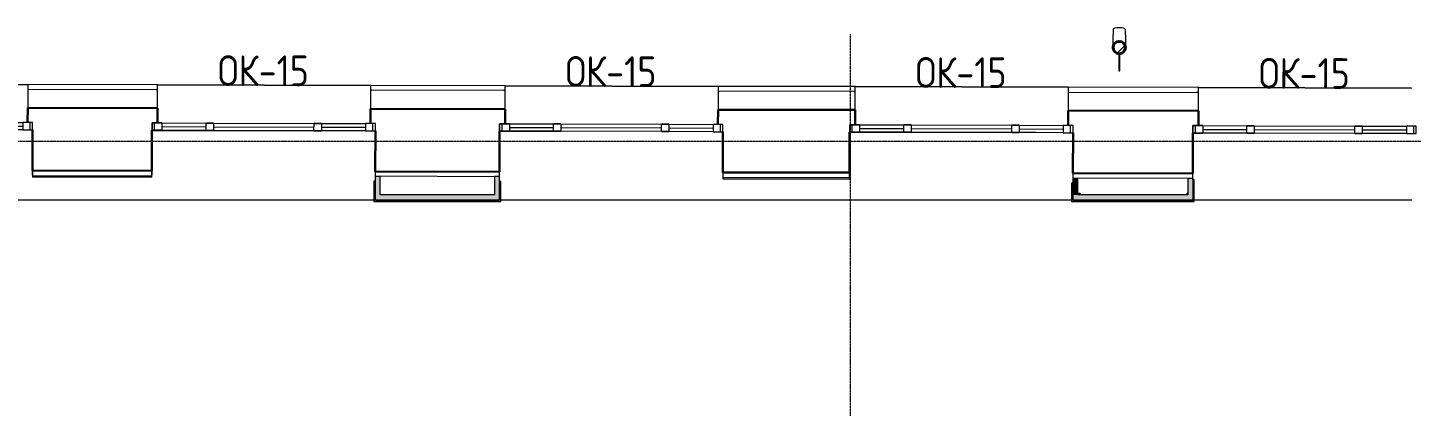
# Model space of a CAD drawing. Header units: millimetres. Extents: x -10178924 to 11692288, y -947381 to 58396.
# Drawn here: x 23845 to 35120, y -264191 to -261109 of the extents above; entities that cross this region are included whole.
import ezdxf

# ---------------------------------------------------------------- set-up
doc = ezdxf.new("R2010")
doc.units = ezdxf.units.MM
doc.linetypes.add('ADSK_Линия сетки', pattern=[25, 20, -2.5, 0, -2.5])
for name, color, linetype, lineweight in [('_ Окна', 7, 'Continuous', 9), ('Марки окон', 7, 'Continuous', 20), ('Обобщенные модели', 7, 'Continuous', 18), ('Окна', 7, 'Continuous', 9), ('Оси', 253, 'Continuous', 9), ('Перекрытие', 7, 'Continuous', 18), ('Стены внутренние', 7, 'Continuous', 18), ('Стены наружные', 7, 'Continuous', 18), ('Стены несущие', 7, 'Continuous', 30), ('Стены отделка', 7, 'Continuous', 30), ('Стены штриховка', 7, 'Continuous', 9), ('ШТРИХОВКА', 252, 'Continuous', 15)]:
    doc.layers.add(name, color=color, linetype=linetype, lineweight=lineweight)
doc.styles.add('GOST Common_2', font='GOST_Common.ttf', dxfattribs={"width": 0.9, "height": 250})

# ---------------------------------------------------------------- blocks, each defined once
blk = doc.blocks.new('окно трехпол с фрамугой - 1800 и 1820х2300_h___нов_ ок15-V14-План 3-го этажа')
at = {"layer": '_ Окна', "lineweight": 18}
for p, q in [((-910, 75), (-910, 135)), ((-910, 135), (-830, 135)), ((-830, 135), (-830, 75)), ((-470, 75), (-470, 135)), ((-470, 135), (-410, 135)), ((-410, 135), (-410, 75)), ((410, 75), (410, 135)), ((410, 135), (470, 135)), ((470, 135), (470, 75)), ((830, 135), (830, 75)), ((910, 135), (830, 135)), ((910, 75), (910, 135)), ((-830, 75), (-910, 75)), ((-410, 75), (-470, 75)), ((470, 75), (410, 75)), ((830, 75), (910, 75))]:
    blk.add_line(p, q, dxfattribs=at)
at = {"layer": '_ Окна'}
for p, q in [((-890, 75), (-890, 135)), ((890, 75), (890, 135)), ((-830, 105), (-470, 105)), ((-410, 105), (410, 105)), ((470, 105), (830, 105))]:
    blk.add_line(p, q, dxfattribs=at)
at = {"layer": 'Окна'}
for p, q in [((-910, 135), (-910, 75)), ((-830, 135), (-910, 135)), ((-830, 135), (-470, 135)), ((-410, 135), (-470, 135)), ((-410, 135), (410, 135)), ((470, 135), (410, 135)), ((470, 135), (830, 135)), ((910, 135), (830, 135)), ((910, 75), (910, 135)), ((-910, 75), (-830, 75)), ((-470, 75), (-830, 75)), ((-470, 75), (-410, 75)), ((410, 75), (-410, 75)), ((410, 75), (470, 75)), ((830, 75), (470, 75)), ((830, 75), (910, 75))]:
    blk.add_line(p, q, dxfattribs=at)
blk = doc.blocks.new('окно трехпол с фрамугой - 1800 и 1820х2300_h___нов_ ок15-V18-План 3-го этажа')
at = {"layer": '_ Окна', "lineweight": 18}
for p, q in [((-910, 75), (-910, 135)), ((-910, 135), (-830, 135)), ((-830, 135), (-830, 75)), ((-470, 75), (-470, 135)), ((-470, 135), (-410, 135)), ((-410, 135), (-410, 75)), ((410, 75), (410, 135)), ((410, 135), (470, 135)), ((470, 135), (470, 75)), ((830, 135), (830, 75)), ((910, 135), (830, 135)), ((910, 75), (910, 135)), ((-830, 75), (-910, 75)), ((-410, 75), (-470, 75)), ((470, 75), (410, 75)), ((830, 75), (910, 75))]:
    blk.add_line(p, q, dxfattribs=at)
at = {"layer": '_ Окна'}
for p, q in [((-890, 75), (-890, 135)), ((890, 75), (890, 135)), ((-830, 105), (-470, 105)), ((-410, 105), (410, 105)), ((470, 105), (830, 105))]:
    blk.add_line(p, q, dxfattribs=at)
at = {"layer": 'Окна'}
for p, q in [((-910, 135), (-910, 75)), ((-830, 135), (-910, 135)), ((-830, 135), (-470, 135)), ((-410, 135), (-470, 135)), ((-410, 135), (410, 135)), ((470, 135), (410, 135)), ((470, 135), (830, 135)), ((910, 135), (830, 135)), ((910, 75), (910, 135)), ((-910, 75), (-830, 75)), ((-470, 75), (-830, 75)), ((-470, 75), (-410, 75)), ((410, 75), (-410, 75)), ((410, 75), (470, 75)), ((830, 75), (470, 75)), ((830, 75), (910, 75))]:
    blk.add_line(p, q, dxfattribs=at)
blk = doc.blocks.new('окно трехпол с фрамугой - 1800 и 1820х2300_h___нов_ ок15-V16-План 3-го этажа')
at = {"layer": '_ Окна', "lineweight": 18}
for p, q in [((-910, 75), (-910, 135)), ((-910, 135), (-830, 135)), ((-830, 135), (-830, 75)), ((-470, 75), (-470, 135)), ((-470, 135), (-410, 135)), ((-410, 135), (-410, 75)), ((410, 75), (410, 135)), ((410, 135), (470, 135)), ((470, 135), (470, 75)), ((830, 135), (830, 75)), ((910, 135), (830, 135)), ((910, 75), (910, 135)), ((-830, 75), (-910, 75)), ((-410, 75), (-470, 75)), ((470, 75), (410, 75)), ((830, 75), (910, 75))]:
    blk.add_line(p, q, dxfattribs=at)
at = {"layer": '_ Окна'}
for p, q in [((-890, 75), (-890, 135)), ((890, 75), (890, 135)), ((-830, 105), (-470, 105)), ((-410, 105), (410, 105)), ((470, 105), (830, 105))]:
    blk.add_line(p, q, dxfattribs=at)
at = {"layer": 'Окна'}
for p, q in [((-910, 135), (-910, 75)), ((-830, 135), (-910, 135)), ((-830, 135), (-470, 135)), ((-410, 135), (-470, 135)), ((-410, 135), (410, 135)), ((470, 135), (410, 135)), ((470, 135), (830, 135)), ((910, 135), (830, 135)), ((910, 75), (910, 135)), ((-910, 75), (-830, 75)), ((-470, 75), (-830, 75)), ((-470, 75), (-410, 75)), ((410, 75), (-410, 75)), ((410, 75), (470, 75)), ((830, 75), (470, 75)), ((830, 75), (910, 75))]:
    blk.add_line(p, q, dxfattribs=at)
blk = doc.blocks.new('Водосток - Тип 1 _карниз больше 490мм_-5185615-План 3-го этажа')
at = {"layer": 'Обобщенные модели', "lineweight": 9}
h = blk.add_hatch(dxfattribs=at)
h.set_pattern_fill('FP_16', color=256, style=0, pattern_type=2)
h.set_pattern_definition([(45, (-32615.11, -13548.13), (-106.066, 106.066), [])])
h.paths.add_polyline_path([(125, 110), (147, 115), (164, 129), (174, 149), (174, 171), (164, 191), (147, 205), (125, 210), (102, 204), (86, 191), (76, 171), (77, 147), (86, 129), (103, 115), (122, 111)])
at = {"layer": 'Обобщенные модели'}
for p, q in [((75, 306), (75, 264)), ((175, 264), (175, 306)), ((120, 109), (120, -30)), ((130, -30), (130, 109)), ((120, -30), (130, -30))]:
    blk.add_line(p, q, dxfattribs=at)
at = {"layer": 'Обобщенные модели', "flags": 128}
for points in [[(75, 173), (75, 174), (75, 177), (75, 180), (75, 183), (75, 186), (75, 190), (75, 193), (75, 197), (75, 201), (75, 205), (75, 210), (75, 214), (75, 219), (75, 224), (75, 229), (75, 234), (75, 239), (75, 245), (75, 250), (75, 256), (75, 261), (75, 264)], [(175, 264), (175, 258), (175, 252), (175, 247), (175, 242), (175, 236), (175, 231), (175, 226), (175, 221), (175, 216), (175, 212), (175, 207), (175, 203), (175, 199), (175, 195), (175, 191), (175, 188), (175, 184), (175, 181), (175, 178), (175, 175), (175, 173)]]:
    blk.add_lwpolyline(points, dxfattribs=at)
at = {"layer": 'Обобщенные модели'}
for start, end in [(90, 270), (270, 90)]:
    blk.add_arc((125, 160), 52, start, end, dxfattribs=at)
at = {"layer": 'Обобщенные модели', "lineweight": 40}
for start, end in [(90, 270), (270, 90)]:
    blk.add_arc((125, 160), 50, start, end, dxfattribs=at)
at = {"layer": 'Обобщенные модели'}
for start_param, end_param in [(4.712389, 6.283185), (3.141593, 4.712389)]:
    blk.add_ellipse((125, 306), major_axis=(-50, 0), ratio=0.309017, start_param=start_param, end_param=end_param, dxfattribs=at)
blk = doc.blocks.new('3 этаж')
at = {"layer": 'Стены внутренние'}
for points in [[(26678, -172144), (26718, -172144), (26718, -171994), (26678, -171995)], [(27688, -172184), (27687, -171995), (27648, -171995), (27648, -172184), (27687, -172184)], [(32370, -172144), (32403, -172144), (32403, -172009), (32363, -172010), (32363, -172144)], [(33338, -172184), (33338, -172010), (33298, -172010), (33298, -172184), (33338, -172184)], [(27648, -172184), (27648, -172144), (26678, -172144), (26678, -172184), (27212, -172184)], [(33274, -172184), (33298, -172184), (33298, -172144), (32363, -172144), (32363, -172184), (32420, -172184)]]:
    blk.add_hatch(color=256, dxfattribs=at).paths.add_polyline_path(points)
at = {"layer": 'Оси', "linetype": 'ADSK_Линия сетки'}
for p, q in [((30550, -188335), (30550, -170836)), ((-10559, -171707), (56005, -171707))]:
    blk.add_line(p, q, dxfattribs=at)
at = {"layer": 'Перекрытие'}
for p, q in [((23884, -171984), (23884, -171615)), ((26306, -171621), (24858, -171621)), ((24858, -171662), (24858, -171984)), ((28190, -171626), (27690, -171626)), ((29510, -171808), (29510, -171630)), ((32062, -171636), (30545, -171636)), ((30545, -171636), (30545, -171999)), ((26683, -171994), (26683, -171992)), ((30545, -171999), (30542, -171999)), ((32370, -172009), (32370, -172007)), ((22075, -172184), (26666, -172184)), ((27700, -172184), (32351, -172184)), ((33350, -172184), (35123, -172184))]:
    blk.add_line(p, q, dxfattribs=at)
at = {"layer": 'Стены внутренние'}
for p, q in [((32403, -172128), (32420, -172128)), ((32420, -172140), (32403, -172140)), ((32420, -172140), (32420, -172128)), ((33293, -172128), (33298, -172128)), ((33293, -172140), (33293, -172128)), ((33298, -172140), (33293, -172140))]:
    blk.add_line(p, q, dxfattribs=at)
at = {"layer": 'Стены наружные'}
for p, q in [((22111, -171240), (23846, -171245)), ((24904, -171247), (26639, -171252)), ((24905, -171246), (26640, -171251)), ((24905, -171246), (24905, -171247)), ((26639, -171252), (24905, -171247)), ((26640, -171251), (26640, -171252)), ((27735, -171254), (29470, -171259)), ((27735, -171254), (27735, -171255)), ((27736, -171255), (29471, -171260)), ((29470, -171260), (27736, -171255)), ((29470, -171259), (29470, -171260)), ((30589, -171262), (32324, -171267)), ((30590, -171261), (32325, -171266)), ((30590, -171261), (30590, -171262)), ((32324, -171267), (30590, -171262)), ((32325, -171266), (32325, -171267)), ((33385, -171269), (33385, -171270)), ((33385, -171269), (35119, -171273)), ((33386, -171270), (35121, -171274)), ((35119, -171274), (33386, -171270)), ((35119, -171273), (35119, -171274))]:
    blk.add_line(p, q, dxfattribs=at)
at = {"layer": 'Стены несущие'}
for p, q in [((23846, -171435), (23845, -171555)), ((23846, -171435), (24904, -171437)), ((24903, -171557), (24904, -171437)), ((26639, -171442), (26638, -171562)), ((27736, -171445), (26639, -171442)), ((27735, -171565), (27736, -171445)), ((29471, -171450), (29470, -171570)), ((29471, -171450), (30589, -171452)), ((30588, -171572), (30589, -171452)), ((32323, -171457), (32323, -171577)), ((33385, -171460), (32323, -171457)), ((33385, -171580), (33385, -171460)), ((23885, -171615), (23884, -171945)), ((24857, -171947), (24858, -171617)), ((26678, -171622), (26677, -171952)), ((27689, -171955), (27690, -171625)), ((29510, -171630), (29509, -171960)), ((30542, -171962), (30543, -171632)), ((32363, -171637), (32362, -171967)), ((33339, -171970), (33340, -171640)), ((23884, -171945), (24857, -171947)), ((24857, -171947), (23884, -171945)), ((26677, -171952), (27689, -171955)), ((27689, -171955), (26677, -171952)), ((29509, -171960), (30542, -171962)), ((30542, -171962), (29509, -171960)), ((32362, -171967), (33339, -171970)), ((33339, -171970), (32362, -171967))]:
    blk.add_line(p, q, dxfattribs=at)
at = {"layer": 'Стены отделка', "lineweight": 9}
for p, q in [((24904, -171247), (23846, -171245)), ((23846, -171245), (23846, -171285)), ((24904, -171287), (24904, -171247)), ((27736, -171255), (26639, -171252)), ((26639, -171252), (26639, -171442)), ((27736, -171295), (27736, -171255)), ((30576, -171262), (29471, -171260)), ((29471, -171260), (29471, -171300)), ((23846, -171285), (23846, -171435)), ((24904, -171287), (24891, -171287)), ((24904, -171437), (24904, -171287)), ((26639, -171292), (26646, -171292)), ((27736, -171295), (27721, -171295)), ((27736, -171295), (27736, -171295)), ((27736, -171445), (27736, -171295)), ((29471, -171300), (29471, -171450)), ((30589, -171262), (30576, -171262)), ((30589, -171302), (30576, -171302)), ((30589, -171302), (30589, -171262)), ((30589, -171452), (30589, -171302)), ((32324, -171307), (32323, -171457)), ((33386, -171270), (32324, -171267)), ((32324, -171267), (32324, -171307)), ((33386, -171310), (33371, -171310)), ((33385, -171460), (33386, -171310)), ((33386, -171310), (33386, -171270)), ((26639, -171442), (26639, -171442)), ((33385, -171460), (33385, -171460)), ((23884, -171945), (23884, -171997)), ((23884, -171997), (24857, -171999)), ((24857, -171999), (24857, -171947)), ((26677, -172032), (26666, -172032)), ((26666, -172032), (26666, -172194)), ((26677, -171952), (26677, -171992)), ((26677, -171992), (26677, -172032)), ((27689, -171995), (26677, -171992)), ((26678, -172184), (26678, -171992)), ((26718, -171994), (26678, -171994)), ((26718, -172144), (26718, -171994)), ((27648, -171994), (27648, -172144)), ((27688, -171994), (27648, -171994)), ((27688, -171994), (27688, -172184)), ((27689, -172035), (27689, -171955)), ((27700, -172035), (27689, -172035)), ((27700, -172194), (27700, -172035)), ((29509, -171960), (29509, -172012)), ((29509, -172012), (30542, -172014)), ((30542, -172014), (30542, -171962)), ((32362, -172047), (32351, -172047)), ((32351, -172047), (32351, -172194)), ((32362, -171967), (32362, -172047)), ((32363, -172007), (32362, -172007)), ((33339, -172010), (32363, -172007)), ((32363, -172184), (32363, -172007)), ((32403, -172009), (32363, -172009)), ((32403, -172144), (32403, -172009)), ((33298, -172009), (33298, -172144)), ((33338, -172009), (33298, -172009)), ((33338, -172009), (33338, -172184)), ((33339, -172022), (33339, -171970)), ((33350, -172022), (33339, -172022)), ((33350, -172194), (33350, -172022)), ((27648, -172144), (26718, -172144)), ((33298, -172144), (32403, -172144)), ((26668, -172196), (27698, -172196)), ((26678, -172184), (27688, -172184)), ((32353, -172196), (33348, -172196)), ((32363, -172184), (33338, -172184))]:
    blk.add_line(p, q, dxfattribs=at)
at = {"layer": 'Стены штриховка'}
for p, q in [((24891, -171287), (23846, -171285)), ((27721, -171295), (26646, -171292)), ((30576, -171302), (29471, -171300)), ((32324, -171307), (33371, -171310)), ((23884, -171985), (24857, -171987)), ((23884, -171995), (24857, -171997)), ((26668, -172032), (26668, -172196)), ((27698, -172196), (27698, -172035)), ((29509, -172000), (30542, -172002)), ((29509, -172010), (30542, -172012)), ((32353, -172047), (32353, -172196)), ((33348, -172196), (33348, -172022)), ((26666, -172194), (27700, -172194)), ((26666, -172194), (26666, -172196)), ((26666, -172196), (26668, -172196)), ((27698, -172196), (27700, -172196)), ((27700, -172196), (27700, -172194)), ((32351, -172194), (33350, -172194)), ((32351, -172194), (32351, -172196)), ((32351, -172196), (32353, -172196)), ((33348, -172196), (33350, -172196)), ((33350, -172196), (33350, -172194))]:
    blk.add_line(p, q, dxfattribs=at)
at = {"layer": 'Обобщенные модели'}
blk.add_blockref('Водосток - Тип 1 _карниз больше 490мм_-5185615-План 3-го этажа', (32615, -171104), dxfattribs=at)
at = {"layer": 'Окна', "rotation": 359.8491625167525}
for name, p in [('окно трехпол с фрамугой - 1800 и 1820х2300_h___нов_ ок15-V14-План 3-го этажа', (22975, -171687)), ('окно трехпол с фрамугой - 1800 и 1820х2300_h___нов_ ок15-V18-План 3-го этажа', (25768, -171695)), ('окно трехпол с фрамугой - 1800 и 1820х2300_h___нов_ ок15-V16-План 3-го этажа', (28600, -171702)), ('окно трехпол с фрамугой - 1800 и 1820х2300_h___нов_ ок15-V16-План 3-го этажа', (31453, -171710)), ('окно трехпол с фрамугой - 1800 и 1820х2300_h___нов_ ок15-V18-План 3-го этажа', (34250, -171717))]:
    blk.add_blockref(name, p, dxfattribs=at)
at = {"layer": 'Марки окон', "lineweight": 9, "char_height": 250, "width": 797.4, "attachment_point": 5, "rotation": 359.8492, "line_spacing_factor": 1.022766, "style": 'GOST Common_2'}
for insert in [(25766, -171133), (28598, -171140), (31451, -171148), (34248, -171155)]:
    blk.add_mtext('\\pxqc,t1.8,3.6,5.4,7.2,9,10.8,12.6,14.4,16.2,18,19.8,21.6,23.4,25.2,27,28.8,30.6,32.4,34.2,36,37.8,39.6,41.4,43.2,45,46.8,48.6,50.4,52.2,54,55.8,57.6;{ОК-15}', dxfattribs=dict(at, insert=insert))

msp = doc.modelspace()

# ---------------------------------------------------------------- block references
at = {"layer": 'ШТРИХОВКА'}
msp.add_blockref('3 этаж', (0, -90326.7), dxfattribs=at)

doc.saveas('drawing.dxf')
